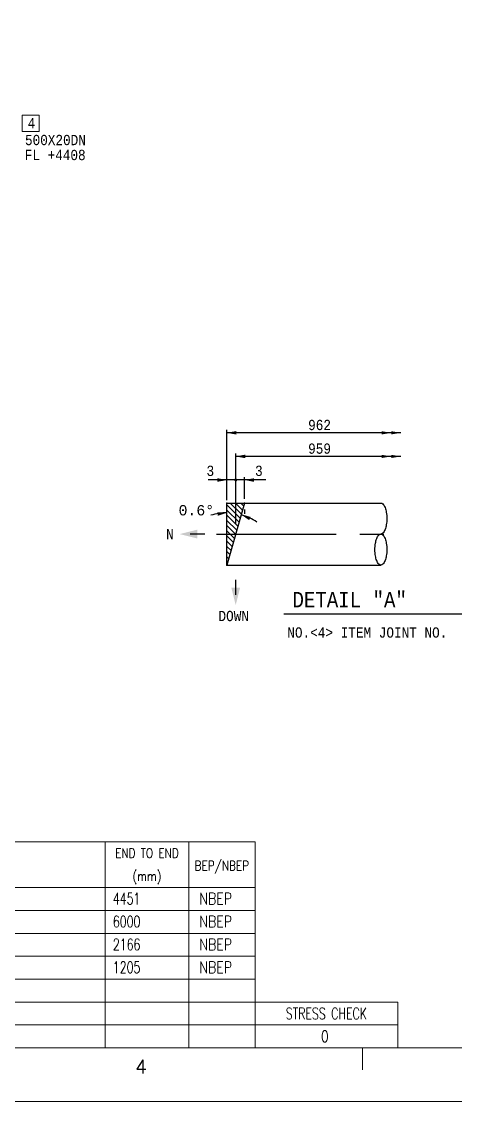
# Model space of a CAD drawing. Extents: x 0 to 841, y 0 to 594.
# Drawn here: x 440.1 to 553.6, y 0 to 282.5 of the extents above; entities that cross this region are included whole.
import ezdxf
from ezdxf.enums import TextEntityAlignment as Align

# ---------------------------------------------------------------- set-up
doc = ezdxf.new("R2010")
doc.units = 0
doc.header["$LTSCALE"] = 5
doc.header["$MEASUREMENT"] = 0
doc.linetypes.add('CENTER', pattern=[2, 1.25, -0.25, 0.25, -0.25])
doc.layers.get('0').update_dxf_attribs({"lineweight": 9})
for name, color, linetype, lineweight in [('3', 7, 'Continuous', 9), ('42', 7, 'Continuous', 9), ('B', 7, 'Continuous', 9), ('EQUIPMENT', 7, 'Continuous', 9)]:
    doc.layers.add(name, color=color, linetype=linetype, lineweight=lineweight)
doc.layers.add('FAB', color=2, linetype='Continuous')
doc.styles.add('ROMANS', font='romans.shx')
doc.styles.add('TXT', font='monotxt.shx')

# ---------------------------------------------------------------- blocks, each defined once
blk = doc.blocks.new('*X14')
at = {"color": 0}
for p, q in [((121.08, 258.97), (121.32, 259.21)), ((121.08, 257.2), (121.71, 257.83)), ((121.08, 255.43), (122.1, 256.45)), ((121.08, 253.67), (122.49, 255.08)), ((121.08, 251.9), (122.89, 253.7)), ((121.08, 250.13), (123.28, 252.32)), ((121.08, 248.36), (123.67, 250.95)), ((121.08, 246.59), (124.06, 249.57)), ((121.08, 244.83), (124.45, 248.19)), ((121.08, 243.06), (124.84, 246.81)), ((121.08, 241.29), (125.23, 245.44)), ((121.08, 239.52), (125.62, 244.06)), ((122.23, 238.91), (126.01, 242.68)), ((124, 238.91), (126.4, 241.31)), ((125.77, 238.91), (126.79, 239.93))]:
    blk.add_line(p, q, dxfattribs=at)

msp = doc.modelspace()

# ---------------------------------------------------------------- linework, layer by layer
at = {"layer": '3', "color": 2, "linetype": 'Continuous', "lineweight": 0}
msp.add_lwpolyline([(440.25, 253.74), (444.65, 253.74), (444.65, 258.04), (440.25, 258.04), (440.25, 253.74)], dxfattribs=at)
at = {"layer": '42', "color": 3, "linetype": 'Continuous', "lineweight": 0}
msp.add_line((529.27, 8.28), (529.27, 14), dxfattribs=at)
for points in [[(0, 0), (841, 0), (841, 594), (0, 594)], [(35, 580), (827, 580), (827, 14), (35, 14)]]:
    msp.add_lwpolyline(points, close=True, dxfattribs=at)
at = {"layer": 'B', "color": 7, "linetype": 'Continuous', "lineweight": 0}
for p, q in [((35, 67.92), (501.15, 67.92)), ((461.93, 67.92), (461.93, 14)), ((461.93, 67.92), (461.93, 14)), ((461.93, 67.92), (461.93, 14)), ((483.79, 67.92), (483.79, 14)), ((501.15, 67.92), (501.15, 14)), ((501.15, 67.92), (501.15, 14)), ((501.15, 67.92), (501.15, 14)), ((35, 55.95), (501.15, 55.95)), ((35, 49.95), (501.15, 49.95)), ((35, 49.95), (501.15, 49.95)), ((35, 43.95), (501.15, 43.95)), ((35, 43.95), (501.15, 43.95)), ((35, 37.98), (501.15, 37.98)), ((35, 37.98), (501.15, 37.98)), ((35, 31.98), (501.15, 31.98)), ((35, 31.98), (501.15, 31.98)), ((35, 25.98), (501.15, 25.98)), ((35, 25.98), (501.15, 25.98)), ((501.15, 25.98), (538.48, 25.98)), ((501.15, 25.98), (538.48, 25.98)), ((538.48, 25.98), (538.48, 14)), ((35, 20), (501.15, 20)), ((35, 20), (501.15, 20)), ((501.15, 20), (538.48, 20)), ((501.15, 20), (538.48, 20))]:
    msp.add_line(p, q, dxfattribs=at)
at = {"layer": 'FAB', "color": 4}
for p, q in [((493.79, 157.3), (493.79, 175.67)), ((539.31, 174.9), (493.79, 174.9)), ((496.09, 151.07), (496.09, 169.5)), ((539.29, 168.73), (496.09, 168.73)), ((503.93, 162.56), (488.85, 162.56)), ((498.4, 157.59), (498.4, 163.33)), ((493.79, 156.53), (534.07, 156.53)), ((493.79, 140.29), (493.79, 156.53)), ((498.4, 156.53), (493.79, 140.29)), ((498.4, 154.86), (498.4, 153.7)), ((493.79, 140.29), (534.07, 140.29))]:
    msp.add_line(p, q, dxfattribs=at)
at = {"layer": 'FAB', "color": 4, "linetype": 'CENTER', "ltscale": 5}
msp.add_line((491.1, 148.41), (539.44, 148.41), dxfattribs=at)
at = {"layer": 'FAB'}
msp.add_line((564.34, 127.44), (508.71, 127.44), dxfattribs=at)
at = {"layer": 'FAB', "color": 4, "const_width": 0.384}
msp.add_lwpolyline([(495.9, 162.56, -1), (496.29, 162.56, -1)], format="xyb", close=True, dxfattribs=at)
at = {"layer": 'FAB', "color": 4}
msp.add_lwpolyline([(534.07, 156.53, -0.209097), (534.56, 156.32, -0.095415), (535.17, 155.34, -0.052158), (535.49, 154.13, -0.039355), (535.62, 152.47, -0.039355), (535.49, 150.81, -0.052158), (535.17, 149.6, -0.095415), (534.56, 148.63, -0.209097), (534.07, 148.41, -0.209097)], format="xyb", dxfattribs=at)
at = {"layer": 'FAB', "color": 4, "const_width": 0.384}
for points in [[(488.06, 148.41), (484.12, 148.41)], [(496.09, 136.45), (496.09, 132.5)]]:
    msp.add_lwpolyline(points, dxfattribs=at)
at = {"layer": 'FAB', "color": 4}
msp.add_lwpolyline([(534.07, 148.41, -0.209097), (534.56, 148.2, -0.095415), (535.17, 147.22, -0.052158), (535.49, 146.01, -0.039355), (535.62, 144.35, -0.039355), (535.49, 142.69, -0.052158), (535.17, 141.48, -0.095415), (534.56, 140.51, -0.209097), (534.07, 140.29, -0.209097), (533.57, 140.51, -0.095415), (532.97, 141.48, -0.052158), (532.65, 142.69, -0.039355), (532.51, 144.35, -0.039355), (532.65, 146.01, -0.052158), (532.97, 147.22, -0.095415), (533.57, 148.2, -0.209097)], format="xyb", close=True, dxfattribs=at)
at = {"layer": 'FAB', "color": 4, "linetype": 'Continuous'}
for start, end in [(90, 107.9421), (55.0198, 74.1596)]:
    msp.add_arc((493.79, 140.29), 13.71, start, end, dxfattribs=at)
at = {"layer": 'FAB', "color": 4, "linetype": 'ByBlock'}
for p in [(493.79, 156.53), (498.4, 156.53), (493.79, 140.29), (493.79, 140.29)]:
    msp.add_point(p, dxfattribs=at)
at = {"layer": 'FAB', "color": 4}
for points in [[(493.79, 174.9), (496.27, 174.44), (496.27, 175.37)], [(534.31, 175.32), (534.31, 174.49), (536.8, 174.9)], [(536.8, 175.32), (536.8, 174.49), (539.29, 174.9)], [(496.09, 168.73), (498.57, 168.27), (498.57, 169.19)], [(534.31, 169.14), (534.31, 168.32), (536.8, 168.73)], [(536.8, 169.14), (536.8, 168.32), (539.29, 168.73)], [(493.79, 162.56), (491.32, 163.02), (491.32, 162.09)], [(498.4, 162.56), (500.87, 162.09), (500.87, 163.02)], [(493.79, 154), (491.4, 153.2), (491.27, 154.12)], [(497.53, 153.48), (499.99, 152.91), (499.61, 152.06)], [(486.05, 147.26), (481.44, 148.41), (486.05, 149.56)], [(494.94, 134.43), (496.09, 129.82), (497.25, 134.43)]]:
    msp.add_solid(points, dxfattribs=at)

# ---------------------------------------------------------------- block references
at = {"layer": 'FAB', "color": 4, "xscale": -0.767999999999347, "yscale": 0.7680000000001428, "zscale": 0.768, "rotation": 180}
msp.add_blockref('*X14', (400.8, 340.01), dxfattribs=at)

# ---------------------------------------------------------------- texts
at = {"layer": '3', "color": 2, "linetype": 'Continuous', "lineweight": 0, "style": 'TXT', "width": 0.851861}
for s, p in [('4', (441.66, 254.55)), ('500X20DN', (440.96, 250.15)), ('FL +4408', (440.9, 246.23))]:
    msp.add_text(s, height=2.7, dxfattribs=at).set_placement(p)
at = {"layer": '42', "color": 3, "linetype": 'Continuous', "lineweight": 0, "style": 'ROMANS', "width": 1.001426}
msp.add_text('4', height=3.58, dxfattribs=at).set_placement((471.31, 9.06), align=Align.MIDDLE)
at = {"layer": 'B', "color": 2, "linetype": 'Continuous', "lineweight": 0, "style": 'ROMANS', "width": 0.799964}
for s, p in [('END TO END', (472.86, 63.7)), ('BEP/NBEP', (492.46, 60.42)), ('(mm)', (472.86, 57.67))]:
    msp.add_text(s, height=2.497, dxfattribs=at).set_placement(p, align=Align.CENTER)
at = {"layer": 'EQUIPMENT', "color": 7, "linetype": 'Continuous', "lineweight": 0, "style": 'ROMANS'}
for s, width, p in [('4451', 0.7, (463.95, 51.55)), ('NBEP', 0.8, (486.59, 51.55)), ('6000', 0.7, (463.95, 45.55)), ('NBEP', 0.8, (486.59, 45.55)), ('2166', 0.7, (463.95, 39.55)), ('NBEP', 0.8, (486.59, 39.55)), ('1205', 0.7, (463.95, 33.58)), ('NBEP', 0.8, (486.59, 33.58))]:
    msp.add_text(s, height=3, dxfattribs=dict(at, width=width)).set_placement(p)
at = {"layer": 'EQUIPMENT', "color": 2, "linetype": 'Continuous', "lineweight": 0, "style": 'ROMANS', "width": 0.7}
msp.add_text('STRESS CHECK', height=3, dxfattribs=at).set_placement((519.81, 22.99), align=Align.MIDDLE_CENTER)
at = {"layer": 'EQUIPMENT', "color": 7, "linetype": 'Continuous', "lineweight": 0, "style": 'ROMANS', "width": 0.7}
msp.add_text('O', height=3, dxfattribs=at).set_placement((519.42, 17.01), align=Align.MIDDLE_CENTER)
at = {"layer": 'FAB', "color": 2, "linetype": 'Continuous', "style": 'TXT'}
for s, height, width, p in [('962', 2.688, 0.857082, (515.03, 175.61)), ('959', 2.688, 0.857082, (515.03, 169.43)), ('3', 2.69, 0.857082, (488.45, 163.62)), ('3', 2.69, 0.857082, (501.15, 163.62)), ('N', 2.69, 0.857082, (477.88, 147.03)), ('DETAIL "A"', 4.032, 0.857143, (510.95, 129.25)), ('DOWN', 2.688, 0.857082, (491.58, 125.64)), ('NO.<4> ITEM JOINT NO.', 2.6882, 0.857082, (509.58, 121.32))]:
    msp.add_text(s, height=height, dxfattribs=dict(at, width=width)).set_placement(p)
msp.add_text('0.6°', height=2.688, rotation=360, dxfattribs=at).set_placement((481.14, 153.3))

doc.saveas('drawing.dxf')
